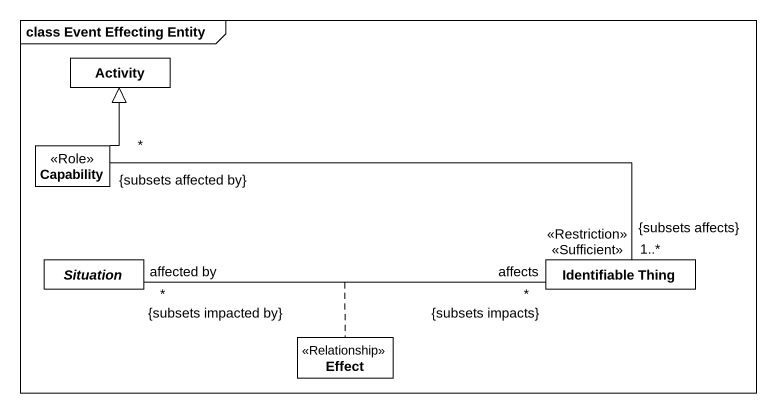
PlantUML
@startuml
mainframe class Event Effecting Entity
hide circle
hide empty members
class Activity
class Capability <<Role>>
abstract class Situation
class "Identifiable Thing" as Identifiable_Thing
class Effect <<Relationship>>
Capability -up-|> Activity
Capability "*\n{subsets affected by}" -right- "1..*\n{subsets affects}\n<<Restriction>> <<Sufficient>>" Identifiable_Thing
Situation "affected by\n*\n{subsets impacted by}" -right- "affects\n*\n{subsets impacts}" Identifiable_Thing
(Situation, Identifiable_Thing) .. Effect
@enduml
